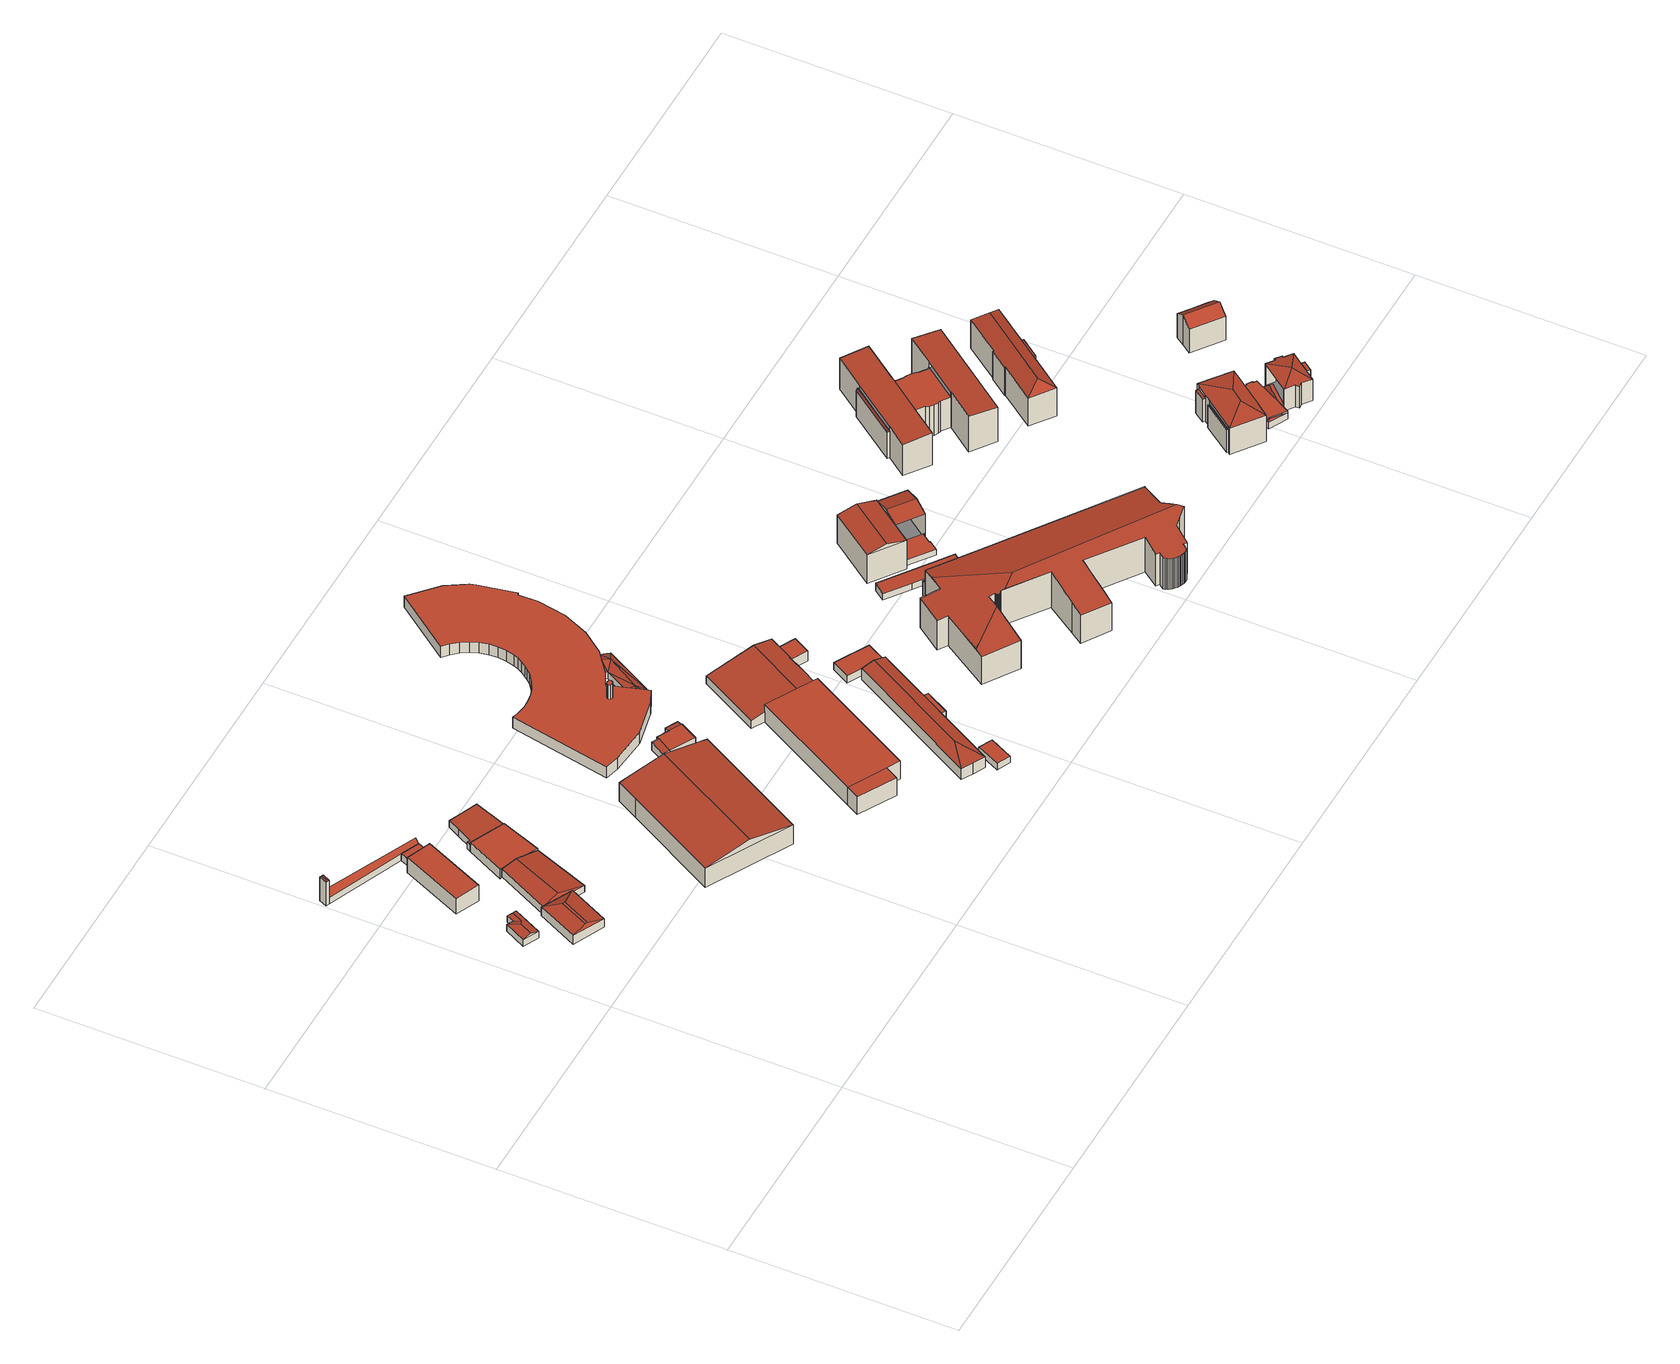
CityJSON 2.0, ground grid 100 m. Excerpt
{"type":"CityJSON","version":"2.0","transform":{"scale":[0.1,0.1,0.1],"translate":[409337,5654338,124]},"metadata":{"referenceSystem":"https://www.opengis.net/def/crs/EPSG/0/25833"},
"CityObjects":{
"building1":{"type":"Building","attributes":{"Dachtyp_tdc":"tdcFreeFormRoof","Gemeindeschluessel":14612000,"Dachneigung":16.46,"QualitaetDacherkennung":86,"Geometrietyp2DReferenz":"3000","measuredHeight":4.63,"function":"31001_2000","roofType":"5000"},"geometry":[{"type":"Solid","lod":"2","boundaries":[[[[0,1,2,3]],[[1,4,5,2]],[[4,6,7,5]],[[6,8,9,7]],[[8,10,11,9]],[[10,0,3,11]],[[12,10,8]],[[13,12,8,6]],[[14,13,6,4]],[[15,14,4,1]],[[15,1,0]],[[12,13,14,15,0,10]],[[3,2,5,7,9,11]]]],"semantics":{"surfaces":[{"type":"WallSurface"},{"type":"RoofSurface"},{"type":"GroundSurface"}],"values":[[0,0,0,0,0,0,1,1,1,1,0,1,2]]}}]},
"building2":{"type":"Building","attributes":{"Dachtyp_tdc":"tdcFreeFormRoof","Gemeindeschluessel":14612000,"Dachneigung":13.55,"QualitaetDacherkennung":72,"Geometrietyp2DReferenz":"3000","measuredHeight":6.31,"function":"31001_2000","roofType":"5000"},"geometry":[{"type":"Solid","lod":"2","boundaries":[[[[16,17,18,19]],[[17,20,21,18]],[[20,22,23,21]],[[22,24,25,23]],[[24,16,19,25]],[[26,27,16,24]],[[27,28,29,17,16]],[[20,29,28,30,31,22]],[[31,30,26,24]],[[30,28,27,26]],[[20,17,29]],[[24,22,31]],[[19,18,21,23,25]]]],"semantics":{"surfaces":[{"type":"WallSurface"},{"type":"RoofSurface"},{"type":"GroundSurface"}],"values":[[0,0,0,0,0,1,1,1,1,1,0,0,2]]}}]},
"building3":{"type":"Building","attributes":{"Dachtyp_tdc":"tdcPolyFlatRoof","Gemeindeschluessel":14612000,"Dachneigung":2.85,"QualitaetDacherkennung":88,"Geometrietyp2DReferenz":"3000","measuredHeight":8.61,"function":"31001_2000","roofType":"2100"},"geometry":[{"type":"Solid","lod":"2","boundaries":[[[[32,33,34,35]],[[33,36,37,34]],[[36,38,39,37]],[[38,40,41,39]],[[40,32,35,41]],[[40,38,36,33,32]],[[35,34,37,39,41]]]],"semantics":{"surfaces":[{"type":"WallSurface"},{"type":"RoofSurface"},{"type":"GroundSurface"}],"values":[[0,0,0,0,0,1,2]]}}]},
"building4":{"type":"Building","attributes":{"Gemeindeschluessel":14612000,"Geometrietyp2DReferenz":"3000","function":"31001_2000","roofType":"9999"},"children":["building4-1","building4-2"]},
"building4-1":{"type":"BuildingPart","attributes":{"Dachtyp_tdc":"tdcFreeFormRoof","Dachneigung":24.29,"QualitaetDacherkennung":2,"Geometrietyp2DReferenz":"3000","measuredHeight":13.32,"roofType":"5000"},"parents":["building4"],"geometry":[{"type":"MultiSurface","lod":"2","boundaries":[[[42,43,44,45,46]],[[43,47,48,44]],[[47,49,50,51,48]],[[43,42,52]],[[42,49,53,52]],[[53,49,47]],[[52,53,47,43]],[[51,45,44,48]]],"semantics":{"surfaces":[{"type":"WallSurface"},{"type":"RoofSurface"},{"type":"GroundSurface"}],"values":[0,0,0,1,1,1,1,2]}}]},
"building4-2":{"type":"BuildingPart","attributes":{"Dachtyp_tdc":"tdcFreeFormRoof","Dachneigung":50.85,"QualitaetDacherkennung":13,"Geometrietyp2DReferenz":"3000","measuredHeight":6.09,"roofType":"5000"},"parents":["building4"],"geometry":[{"type":"MultiSurface","lod":"2","boundaries":[[[54,55,56,57]],[[55,58,59,56]],[[58,46,45,59]],[[50,60,61,51]],[[60,54,57,61]],[[46,62,55,63,64]],[[64,63,54,60]],[[60,50,46,64]],[[58,62,46]],[[55,62,58]],[[54,63,55]],[[57,56,59,45,51,61]]],"semantics":{"surfaces":[{"type":"WallSurface"},{"type":"RoofSurface"},{"type":"GroundSurface"}],"values":[0,0,0,0,0,1,1,1,0,0,0,2]}}]},
"building5":{"type":"Building","attributes":{"Dachtyp_tdc":"tdcHipAndGableRoof","Gemeindeschluessel":14612000,"Dachneigung":10.14,"QualitaetDacherkennung":51,"Geometrietyp2DReferenz":"3000","measuredHeight":5.62,"function":"31001_2000","roofType":"5000"},"geometry":[{"type":"Solid","lod":"2","boundaries":[[[[65,66,67,68]],[[66,69,70,67]],[[69,71,72,70]],[[71,73,74,72]],[[73,75,76,74]],[[75,77,78,76]],[[77,65,68,78]],[[73,71,69,79]],[[69,66,65,77,79]],[[77,75,73,79]],[[68,67,70,72,74,76,78]]]],"semantics":{"surfaces":[{"type":"WallSurface"},{"type":"RoofSurface"},{"type":"GroundSurface"}],"values":[[0,0,0,0,0,0,0,1,1,1,2]]}}]},
"building6":{"type":"Building","attributes":{"Dachtyp_tdc":"tdcPolyFlatRoof","Gemeindeschluessel":14612000,"Dachneigung":0,"QualitaetDacherkennung":55,"Geometrietyp2DReferenz":"3000","measuredHeight":3.68,"function":"31001_2000","roofType":"1000"},"geometry":[{"type":"Solid","lod":"2","boundaries":[[[[80,81,56,59]],[[81,82,41,56]],[[82,83,39,41]],[[83,80,59,39]],[[83,82,81,80]],[[59,56,41,39]]]],"semantics":{"surfaces":[{"type":"WallSurface"},{"type":"RoofSurface"},{"type":"GroundSurface"}],"values":[[0,0,0,0,1,2]]}}]},
"building7":{"type":"Building","attributes":{"Dachtyp_tdc":"tdcPolyFlatRoof","Gemeindeschluessel":14612000,"Dachneigung":0,"QualitaetDacherkennung":19,"Geometrietyp2DReferenz":"3000","measuredHeight":4.94,"function":"31001_2000","roofType":"1000"},"geometry":[{"type":"Solid","lod":"2","boundaries":[[[[84,85,86,87]],[[85,88,89,86]],[[88,90,91,89]],[[90,92,93,91]],[[92,94,95,93]],[[94,96,97,95]],[[96,84,87,97]],[[96,94,92,90,88,85,84]],[[87,86,89,91,93,95,97]]]],"semantics":{"surfaces":[{"type":"WallSurface"},{"type":"RoofSurface"},{"type":"GroundSurface"}],"values":[[0,0,0,0,0,0,0,1,2]]}}]},
"building8":{"type":"Building","attributes":{"Dachtyp_tdc":"tdcPolyFlatRoof","Gemeindeschluessel":14612000,"Dachneigung":2.94,"QualitaetDacherkennung":62,"Geometrietyp2DReferenz":"3000","measuredHeight":4.39,"function":"31001_2000","roofType":"2100"},"geometry":[{"type":"Solid","lod":"2","boundaries":[[[[98,99,100,101]],[[99,102,103,100]],[[102,104,105,103]],[[104,106,107,105]],[[106,108,109,107]],[[108,110,111,109]],[[110,112,113,111]],[[112,114,115,113]],[[114,116,117,115]],[[116,98,101,117]],[[116,114,112,110,108,106,104,102,99,98]],[[101,100,103,105,107,109,111,113,115,117]]]],"semantics":{"surfaces":[{"type":"WallSurface"},{"type":"RoofSurface"},{"type":"GroundSurface"}],"values":[[0,0,0,0,0,0,0,0,0,0,1,2]]}}]},
"building9":{"type":"Building","attributes":{"Dachtyp_tdc":"tdcGableRoof","Gemeindeschluessel":14612000,"Dachneigung":10.04,"QualitaetDacherkennung":51,"Geometrietyp2DReferenz":"3000","measuredHeight":13.93,"function":"31001_9998","roofType":"3100"},"geometry":[{"type":"Solid","lod":"2","boundaries":[[[[118,119,120,121]],[[119,122,123,120]],[[122,124,125,123]],[[124,126,127,125]],[[126,128,129,127]],[[128,118,121,129]],[[119,118,128,130,131]],[[126,124,122,131,130]],[[130,128,126]],[[119,131,122]],[[121,120,123,125,127,129]]]],"semantics":{"surfaces":[{"type":"WallSurface"},{"type":"RoofSurface"},{"type":"GroundSurface"}],"values":[[0,0,0,0,0,0,1,1,0,0,2]]}}]},
"building10":{"type":"Building","attributes":{"Gemeindeschluessel":14612000,"Geometrietyp2DReferenz":"3000","function":"31001_9998","roofType":"9999"},"children":["building10-1","building10-2","building10-3"]},
"building10-1":{"type":"BuildingPart","attributes":{"Dachtyp_tdc":"tdcPolyFlatRoof","Dachneigung":2.89,"QualitaetDacherkennung":50,"Geometrietyp2DReferenz":"3000","measuredHeight":4.33,"roofType":"2100"},"parents":["building10"],"geometry":[{"type":"MultiSurface","lod":"2","boundaries":[[[132,133,134,135]],[[133,136,137,134]],[[136,138,139,140,137]],[[132,141,138,136,133]],[[134,137,140,135]]],"semantics":{"surfaces":[{"type":"WallSurface"},{"type":"RoofSurface"},{"type":"GroundSurface"}],"values":[0,0,0,1,2]}}]},
"building10-2":{"type":"BuildingPart","attributes":{"Dachtyp_tdc":"tdcPolyFlatRoof","Dachneigung":7.98,"QualitaetDacherkennung":78,"Geometrietyp2DReferenz":"3000","measuredHeight":3.67,"roofType":"2100"},"parents":["building10"],"geometry":[{"type":"MultiSurface","lod":"2","boundaries":[[[142,143,144,145]],[[146,147,148,149]],[[147,142,145,148]],[[147,146,143,142]],[[145,144,149,148]]],"semantics":{"surfaces":[{"type":"WallSurface"},{"type":"RoofSurface"},{"type":"GroundSurface"}],"values":[0,0,0,1,2]}}]},
"building10-3":{"type":"BuildingPart","attributes":{"Dachtyp_tdc":"tdcPolyFlatRoof","Dachneigung":0,"QualitaetDacherkennung":58,"Geometrietyp2DReferenz":"3000","measuredHeight":4.06,"roofType":"1000"},"parents":["building10"],"geometry":[{"type":"MultiSurface","lod":"2","boundaries":[[[150,151,146,149,152]],[[153,154,155,144,143]],[[154,156,132,135,155]],[[139,150,152,140]],[[139,141,156,154,153,151,150]],[[152,149,144,155,135,140]]],"semantics":{"surfaces":[{"type":"WallSurface"},{"type":"RoofSurface"},{"type":"GroundSurface"}],"values":[0,0,0,0,1,2]}}]},
"building11":{"type":"Building","attributes":{"Dachtyp_tdc":"tdcPolyFlatRoof","Gemeindeschluessel":14612000,"Dachneigung":0,"QualitaetDacherkennung":85,"Geometrietyp2DReferenz":"3000","measuredHeight":3.5,"function":"31001_2000","roofType":"1000"},"geometry":[{"type":"Solid","lod":"2","boundaries":[[[[157,158,159,160]],[[158,161,162,159]],[[161,163,164,162]],[[163,157,160,164]],[[163,161,158,157]],[[160,159,162,164]]]],"semantics":{"surfaces":[{"type":"WallSurface"},{"type":"RoofSurface"},{"type":"GroundSurface"}],"values":[[0,0,0,0,1,2]]}}]},
"building12":{"type":"Building","attributes":{"Gemeindeschluessel":14612000,"Geometrietyp2DReferenz":"3000","function":"31001_2000","roofType":"9999"},"children":["building12-1","building12-2","building12-3","building12-4","building12-5"]},
"building12-1":{"type":"BuildingPart","attributes":{"Dachtyp_tdc":"tdcPolyFlatRoof","Dachneigung":0,"QualitaetDacherkennung":59,"Geometrietyp2DReferenz":"3000","measuredHeight":5.54,"roofType":"1000"},"parents":["building12"],"geometry":[{"type":"MultiSurface","lod":"2","boundaries":[[[165,166,167,168]],[[166,169,170,167]],[[171,169,166,165]],[[168,167,170,172]]],"semantics":{"surfaces":[{"type":"WallSurface"},{"type":"RoofSurface"},{"type":"GroundSurface"}],"values":[0,0,1,2]}}]},
"building12-2":{"type":"BuildingPart","attributes":{"Dachtyp_tdc":"tdcPolyFlatRoof","Dachneigung":0,"QualitaetDacherkennung":85,"Geometrietyp2DReferenz":"3000","measuredHeight":9.63,"roofType":"1000"},"parents":["building12"],"geometry":[{"type":"MultiSurface","lod":"2","boundaries":[[[173,174,175,176]],[[173,177,178,174]],[[177,179,180,178]],[[179,177,173,176]],[[175,174,178,180]]],"semantics":{"surfaces":[{"type":"WallSurface"},{"type":"RoofSurface"},{"type":"GroundSurface"}],"values":[0,0,0,1,2]}}]},
"building12-3":{"type":"BuildingPart","attributes":{"Dachtyp_tdc":"tdcPolyFlatRoof","Dachneigung":0,"QualitaetDacherkennung":81,"Geometrietyp2DReferenz":"3000","measuredHeight":5.32,"roofType":"1000"},"parents":["building12"],"geometry":[{"type":"MultiSurface","lod":"2","boundaries":[[[181,182,183,184]],[[182,185,186,183]],[[185,187,188,186]],[[187,185,182,181]],[[184,183,186,188]]],"semantics":{"surfaces":[{"type":"WallSurface"},{"type":"RoofSurface"},{"type":"GroundSurface"}],"values":[0,0,0,1,2]}}]},
"building12-4":{"type":"BuildingPart","attributes":{"Dachtyp_tdc":"tdcGableRoof","Dachneigung":10.05,"QualitaetDacherkennung":7,"Geometrietyp2DReferenz":"3000","measuredHeight":8.13,"roofType":"3100"},"parents":["building12"],"geometry":[{"type":"MultiSurface","lod":"2","boundaries":[[[189,190,191,192]],[[190,193,194,191]],[[193,195,184,194]],[[195,181,184]],[[196,197,198,188,187]],[[197,199,165,168,198]],[[200,201,202,203]],[[201,189,192,202]],[[204,205,199,197,196,195,193,190]],[[190,189,201,200,204]],[[192,191,194,184,188,198,168,172,206,203,202]]],"semantics":{"surfaces":[{"type":"WallSurface"},{"type":"RoofSurface"},{"type":"GroundSurface"}],"values":[0,0,0,0,0,0,0,0,1,1,2]}}]},
"building12-5":{"type":"BuildingPart","attributes":{"Dachtyp_tdc":"tdcPolyFlatRoof","Dachneigung":0,"QualitaetDacherkennung":62,"Geometrietyp2DReferenz":"3000","measuredHeight":9.59,"roofType":"1000"},"parents":["building12"],"geometry":[{"type":"MultiSurface","lod":"2","boundaries":[[[207,208,209,170,169]],[[208,176,175,209]],[[179,210,200,203,180]],[[210,179,176,208,207]],[[170,209,175,180,203,206,172]]],"semantics":{"surfaces":[{"type":"WallSurface"},{"type":"RoofSurface"},{"type":"GroundSurface"}],"values":[0,0,0,1,2]}}]},
"building13":{"type":"Building","attributes":{"Gemeindeschluessel":14612000,"Geometrietyp2DReferenz":"3000","function":"31001_2000","roofType":"9999"},"children":["building13-1","building13-2"]},
"building13-1":{"type":"BuildingPart","attributes":{"Dachtyp_tdc":"tdcHipAndGableRoof","Dachneigung":13.92,"QualitaetDacherkennung":71,"Geometrietyp2DReferenz":"3000","measuredHeight":7.17,"roofType":"5000"},"parents":["building13"],"geometry":[{"type":"MultiSurface","lod":"2","boundaries":[[[211,212,213,214]],[[212,215,213]],[[216,217,218,219,220]],[[217,221,222,218]],[[221,223,224,222]],[[223,225,226,224]],[[225,227,228,226]],[[227,229,230,228]],[[229,227,225,231]],[[229,211,214,230]],[[225,223,221,231]],[[221,217,216,212,211,229,231]],[[214,213,219,218,222,224,226,228,230]]],"semantics":{"surfaces":[{"type":"WallSurface"},{"type":"RoofSurface"},{"type":"GroundSurface"}],"values":[0,0,0,0,0,0,0,0,1,0,1,1,2]}}]},
"building13-2":{"type":"BuildingPart","attributes":{"Dachtyp_tdc":"tdcPolyFlatRoof","Dachneigung":0,"QualitaetDacherkennung":64,"Geometrietyp2DReferenz":"3000","measuredHeight":3.69,"roofType":"1000"},"parents":["building13"],"geometry":[{"type":"MultiSurface","lod":"2","boundaries":[[[215,232,233,213]],[[232,234,235,233]],[[234,220,219,235]],[[220,234,232,215]],[[213,233,235,219]]],"semantics":{"surfaces":[{"type":"WallSurface"},{"type":"RoofSurface"},{"type":"GroundSurface"}],"values":[0,0,0,1,2]}}]},
"building14":{"type":"Building","attributes":{"Gemeindeschluessel":14612000,"Geometrietyp2DReferenz":"3000","BezugspunktDach":"2000","function":"31001_9998"},"children":["building14-1","building14-2"]},
"building14-1":{"type":"BuildingPart","attributes":{"Dachtyp_tdc":"tdcPolyFlatRoof","Dachneigung":0,"QualitaetDacherkennung":0,"Geometrietyp2DReferenz":"3000","measuredHeight":7.7},"parents":["building14"],"geometry":[{"type":"MultiSurface","lod":"2","boundaries":[[[236,237,238,239,240,241,242,243]],[[243,242,244,245]],[[242,241,246,244]],[[241,240,247,246]],[[240,239,248,247]],[[239,238,249,248]],[[238,237,250,249]],[[237,236,251,250]],[[236,243,245,251]],[[245,244,246,247,248,249,250,251]]],"semantics":{"surfaces":[{"type":"RoofSurface"},{"type":"WallSurface"},{"type":"GroundSurface"}],"values":[0,1,1,1,1,1,1,1,1,2]}}]},
"building14-2":{"type":"BuildingPart","attributes":{"Dachtyp_tdc":"tdcPolyFlatRoof","Dachneigung":0,"QualitaetDacherkennung":0,"Geometrietyp2DReferenz":"3000","measuredHeight":5.94},"parents":["building14"],"geometry":[{"type":"MultiSurface","lod":"2","boundaries":[[[252,253,254,255,256,257,258,259,260,261,262,263,264,265,266,267,268,269,270,271,272,273,274,275,276,277,278,279,280,281,282,283,284,285,286,287,288,289,290,291,292,293,294,295,296]],[[290,289,297,298]],[[289,288,299,297]],[[288,287,300,299]],[[287,286,301,300]],[[286,285,302,301]],[[285,284,303,302]],[[284,283,304,303]],[[283,282,305,304]],[[282,281,306,305]],[[281,280,307,306]],[[280,279,308,307]],[[279,278,309,308]],[[278,277,310,309]],[[277,276,311,310]],[[276,275,312,311]],[[275,274,313,312]],[[274,273,314,313]],[[273,272,315,314]],[[272,271,316,315]],[[271,270,317,316]],[[270,269,318,317]],[[269,268,319,318]],[[268,267,320,319]],[[267,266,321,320]],[[266,265,322,321]],[[265,264,323,322]],[[264,263,324,323]],[[263,262,325,324]],[[262,261,326,325]],[[261,260,327,326]],[[260,259,328,327]],[[259,258,329,328]],[[258,257,330,329]],[[257,256,331,330]],[[256,255,332,331]],[[255,254,333,332]],[[254,253,334,333]],[[253,252,335,334]],[[252,296,336,335]],[[291,290,298,337]],[[296,295,338,336]],[[295,294,339,338]],[[294,293,340,339]],[[293,292,341,340]],[[292,291,337,341]],[[336,338,339,340,341,337,298,297,299,300,301,302,303,304,305,306,307,308,309,310,311,312,313,314,315,316,317,318,319,320,321,322,323,324,325,326,327,328,329,330,331,332,333,334,335]]],"semantics":{"surfaces":[{"type":"RoofSurface"},{"type":"WallSurface"},{"type":"GroundSurface"}],"values":[0,1,1,1,1,1,1,1,1,1,1,1,1,1,1,1,1,1,1,1,1,1,1,1,1,1,1,1,1,1,1,1,1,1,1,1,1,1,1,1,1,1,1,1,1,1,2]}}]},
"building15":{"type":"Building","attributes":{"Dachtyp_tdc":"tdcFreeFormRoof","Gemeindeschluessel":14612000,"Dachneigung":30.91,"QualitaetDacherkennung":100,"Geometrietyp2DReferenz":"3000","measuredHeight":5.47,"function":"31001_9998","roofType":"5000"},"geometry":[{"type":"Solid","lod":"2","boundaries":[[[[342,343,344]],[[345,346,347]],[[348,344,343]],[[345,349,346]],[[350,351,352,353,354,355,356]],[[345,357,351,350]],[[357,348,352,351]],[[348,343,353,352]],[[343,358,354,353]],[[358,359,355,354]],[[359,349,356,355]],[[349,345,350,356]],[[342,359,358]],[[359,342,347]],[[344,357,342]],[[357,344,348]],[[357,347,342]],[[347,357,345]],[[347,349,359]],[[349,347,346]],[[343,342,358]]]],"semantics":{"surfaces":[{"type":"RoofSurface"},{"type":"WallSurface"},{"type":"GroundSurface"}],"values":[[0,0,1,1,2,1,1,1,1,1,1,1,0,0,0,0,0,0,0,0,0]]}}]},
"building16":{"type":"Building","attributes":{"Dachtyp_tdc":"tdcPolyFlatRoof","Gemeindeschluessel":14612000,"Dachneigung":0,"QualitaetDacherkennung":88,"Geometrietyp2DReferenz":"3000","measuredHeight":3.65,"function":"31001_2000","roofType":"1000"},"geometry":[{"type":"Solid","lod":"2","boundaries":[[[[360,361,362,363]],[[361,364,365,362]],[[364,366,367,365]],[[366,360,363,367]],[[366,364,361,360]],[[363,362,365,367]]]],"semantics":{"surfaces":[{"type":"WallSurface"},{"type":"RoofSurface"},{"type":"GroundSurface"}],"values":[[0,0,0,0,1,2]]}}]},
"building17":{"type":"Building","attributes":{"Dachtyp_tdc":"tdcPolyFlatRoof","Gemeindeschluessel":14612000,"Dachneigung":6.1,"QualitaetDacherkennung":64,"Geometrietyp2DReferenz":"3000","measuredHeight":8.36,"function":"31001_2000","roofType":"2100"},"geometry":[{"type":"Solid","lod":"2","boundaries":[[[[368,369,370,371]],[[369,372,373,370]],[[372,374,375,373]],[[374,368,371,375]],[[374,372,369,368]],[[371,370,373,375]]]],"semantics":{"surfaces":[{"type":"WallSurface"},{"type":"RoofSurface"},{"type":"GroundSurface"}],"values":[[0,0,0,0,1,2]]}}]},
"building18":{"type":"Building","attributes":{"Dachtyp_tdc":"tdcPolyFlatRoof","Gemeindeschluessel":14612000,"Dachneigung":6.37,"QualitaetDacherkennung":87,"Geometrietyp2DReferenz":"3000","measuredHeight":3.86,"function":"31001_2000","roofType":"2100"},"geometry":[{"type":"Solid","lod":"2","boundaries":[[[[376,377,378,379]],[[377,380,381,378]],[[380,382,383,381]],[[382,384,385,383]],[[384,386,387,385]],[[386,388,389,387]],[[388,376,379,389]],[[388,386,384,382,380,377,376]],[[379,378,381,383,385,387,389]]]],"semantics":{"surfaces":[{"type":"WallSurface"},{"type":"RoofSurface"},{"type":"GroundSurface"}],"values":[[0,0,0,0,0,0,0,1,2]]}}]},
"building19":{"type":"Building","attributes":{"Dachtyp_tdc":"tdcFreeFormRoof","Gemeindeschluessel":14612000,"Dachneigung":10.57,"QualitaetDacherkennung":17,"Geometrietyp2DReferenz":"3000","measuredHeight":20.3,"function":"31001_2000","roofType":"5000"},"geometry":[{"type":"Solid","lod":"2","boundaries":[[[[390,391,392,393]],[[391,394,395,392]],[[394,396,397,395]],[[396,398,399,397]],[[398,400,401,399]],[[400,402,403,401]],[[402,404,405,403]],[[404,406,407,405]],[[406,408,409,407]],[[408,410,411,409]],[[410,412,413,411]],[[412,414,415,413]],[[414,416,417,415]],[[416,418,419,417]],[[418,420,421,419]],[[420,422,423,421]],[[422,424,425,423]],[[424,426,427,425]],[[426,428,429,427]],[[428,430,431,429]],[[430,432,433,431]],[[432,434,435,433]],[[434,436,437,435]],[[436,438,439,437]],[[438,440,441,439]],[[440,442,443,441]],[[442,444,445,443]],[[444,446,447,445]],[[446,448,449,447]],[[448,450,451,449]],[[450,452,453,451]],[[452,454,455,453]],[[454,456,457,455]],[[456,458,459,457]],[[458,460,461,459]],[[460,462,463,461]],[[462,464,465,463]],[[464,466,467,465]],[[466,468,469,467]],[[468,470,471,469]],[[470,472,473,471]],[[472,474,475,473]],[[474,476,477,475]],[[476,478,479,477]],[[478,480,481,479]],[[480,482,483,481]],[[482,484,485,483]],[[484,486,487,485]],[[486,488,489,487]],[[488,490,491,489]],[[490,492,493,491]],[[492,494,495,493]],[[494,496,497,495]],[[496,498,499,497]],[[500,501,502,503]],[[498,500,503,499]],[[501,504,505,502]],[[504,506,507,505]],[[506,508,509,507]],[[508,510,511,509]],[[510,512,513,511]],[[512,514,515,513]],[[514,516,517,515]],[[516,518,519,517]],[[518,520,521,519]],[[520,522,523,521]],[[522,524,525,523]],[[524,526,527,525]],[[526,528,529,527]],[[528,530,531,529]],[[530,532,533,531]],[[532,534,535,533]],[[534,536,537,535]],[[536,538,539,537]],[[538,540,541,539]],[[540,542,543,541]],[[542,544,545,543]],[[544,546,547,545]],[[546,548,549,547]],[[548,550,551,549]],[[550,552,553,551]],[[552,554,555,553]],[[554,556,557,555]],[[556,390,393,557]],[[558,542,540,538,536,534,532,530,528,526,524,522,520,518,516,514,512,510,508,506,504,501,500,498,496,494,492,490,488,486,484,482,480,478,476,474,472,470,468,559,560,561,554,552,550,548,562]],[[544,558,562,546]],[[458,456,454,452,450,448,446,444,442,440,438,436,434,432,430,428,426,424,422,420,418,416,414,412,410,408,406,404,402,563,560,559,466,464,462,460]],[[391,390,556,561,560,563,400,398,396,394]],[[556,554,561]],[[402,400,563]],[[544,542,558]],[[548,546,562]],[[468,466,559]],[[393,392,395,397,399,401,403,405,407,409,411,413,415,417,419,421,423,425,427,429,431,433,435,437,439,441,443,445,447,449,451,453,455,457,459,461,463,465,467,469,471,473,475,477,479,481,483,485,487,489,491,493,495,497,499,503,502,505,507,509,511,513,515,517,519,521,523,525,527,529,531,533,535,537,539,541,543,545,547,549,551,553,555,557]]]],"semantics":{"surfaces":[{"type":"WallSurface"},{"type":"RoofSurface"},{"type":"GroundSurface"}],"values":[[0,0,0,0,0,0,0,0,0,0,0,0,0,0,0,0,0,0,0,0,0,0,0,0,0,0,0,0,0,0,0,0,0,0,0,0,0,0,0,0,0,0,0,0,0,0,0,0,0,0,0,0,0,0,0,0,0,0,0,0,0,0,0,0,0,0,0,0,0,0,0,0,0,0,0,0,0,0,0,0,0,0,0,0,1,1,1,1,0,0,0,0,0,2]]}}]},
"building20":{"type":"Building","attributes":{"Dachtyp_tdc":"tdcFreeFormRoof","Gemeindeschluessel":14612000,"Dachneigung":12.87,"QualitaetDacherkennung":83,"Geometrietyp2DReferenz":"3000","measuredHeight":17.48,"function":"31001_2000","roofType":"5000"},"geometry":[{"type":"Solid","lod":"2","boundaries":[[[[564,565,566,567]],[[565,568,569,566]],[[568,570,571,569]],[[570,572,573,571]],[[572,574,575,573]],[[574,564,567,575]],[[576,577,565,564]],[[570,568,577,576,574,572]],[[567,566,569,571,573,575]],[[568,565,577]],[[564,574,576]]]],"semantics":{"surfaces":[{"type":"WallSurface"},{"type":"RoofSurface"},{"type":"GroundSurface"}],"values":[[0,0,0,0,0,0,1,1,2,0,0]]}}]},
"building21":{"type":"Building","attributes":{"Gemeindeschluessel":14612000,"Geometrietyp2DReferenz":"3000","function":"31001_2000","roofType":"9999"},"children":["building21-1","building21-2"]},
"building21-1":{"type":"BuildingPart","attributes":{"Dachtyp_tdc":"tdcPolyFlatRoof","Dachneigung":0,"QualitaetDacherkennung":74,"Geometrietyp2DReferenz":"3000","measuredHeight":2.93,"roofType":"1000"},"parents":["building21"],"geometry":[{"type":"MultiSurface","lod":"2","boundaries":[[[578,579,580,581]],[[579,582,583,580]],[[582,584,585,583]],[[584,586,587,585]],[[586,588,589,587]],[[588,590,591,589]],[[590,588,586,584,582,579,578,579]],[[581,580,583,585,587,589,591,580]]],"semantics":{"surfaces":[{"type":"WallSurface"},{"type":"RoofSurface"},{"type":"GroundSurface"}],"values":[0,0,0,0,0,0,1,2]}}]},
"building21-2":{"type":"BuildingPart","attributes":{"Dachtyp_tdc":"tdcGableRoof","Dachneigung":14.89,"QualitaetDacherkennung":91,"Geometrietyp2DReferenz":"3000","measuredHeight":15.45,"roofType":"3100"},"parents":["building21"],"geometry":[{"type":"MultiSurface","lod":"2","boundaries":[[[592,593,594,595]],[[593,596,597,594]],[[598,592,595,591,590]],[[596,593,599]],[[592,598,600]],[[593,592,600,599]],[[598,596,599,600]],[[595,594,597,581,580,591]]],"semantics":{"surfaces":[{"type":"WallSurface"},{"type":"RoofSurface"},{"type":"GroundSurface"}],"values":[0,0,0,0,0,1,1,2]}}]},
"building22":{"type":"Building","attributes":{"Gemeindeschluessel":14612000,"Geometrietyp2DReferenz":"3000","function":"31001_2000","roofType":"9999"},"children":["building22-1","building22-2","building22-3","building22-4"]},
"building22-1":{"type":"BuildingPart","attributes":{"Dachtyp_tdc":"tdcFreeFormRoof","Dachneigung":63.67,"QualitaetDacherkennung":15,"Geometrietyp2DReferenz":"3000","measuredHeight":15.42,"roofType":"5000"},"parents":["building22"],"geometry":[{"type":"MultiSurface","lod":"2","boundaries":[[[601,602,603,604]],[[601,604,605]],[[602,601,605,606]],[[603,602,606]],[[607,608,609,610]],[[605,604,607,610]],[[604,603,608,607]],[[603,606,609,608]]],"semantics":{"surfaces":[{"type":"RoofSurface"},{"type":"WallSurface"},{"type":"GroundSurface"}],"values":[0,0,0,1,2,1,1,1]}}]},
"building22-2":{"type":"BuildingPart","attributes":{"Dachtyp_tdc":"tdcPolyFlatRoof","Dachneigung":3.49,"QualitaetDacherkennung":82,"Geometrietyp2DReferenz":"3000","measuredHeight":17.59,"roofType":"2100"},"parents":["building22"],"geometry":[{"type":"MultiSurface","lod":"2","boundaries":[[[611,609,606]],[[611,612,613,609]],[[612,614,615,613]],[[614,616,617,615]],[[616,618,617]],[[619,620,621]],[[619,622,623,620]],[[622,624,625,623]],[[624,626,610,625]],[[626,605,610]],[[624,622,619,616,614,612,611,626]],[[609,613,615,617,620,623,625,610]]],"semantics":{"surfaces":[{"type":"WallSurface"},{"type":"RoofSurface"},{"type":"GroundSurface"}],"values":[0,0,0,0,0,0,0,0,0,0,1,2]}}]},
"building22-3":{"type":"BuildingPart","attributes":{"Dachtyp_tdc":"tdcPolyFlatRoof","Dachneigung":0,"QualitaetDacherkennung":55,"Geometrietyp2DReferenz":"3000","measuredHeight":16.37,"roofType":"1000"},"parents":["building22"],"geometry":[{"type":"MultiSurface","lod":"2","boundaries":[[[618,627,628,617]],[[627,629,630,628]],[[629,631,632,630]],[[631,633,634,632]],[[633,635,636,634]],[[635,637,638,636]],[[637,639,640,638]],[[639,641,642,640]],[[641,643,644,642]],[[643,645,646,644]],[[647,648,649,650]],[[648,651,652,649]],[[651,653,654,652]],[[653,655,656,654]],[[655,657,658,656]],[[657,659,660,658]],[[659,661,662,660]],[[661,621,620,662]],[[621,661,659,657,655,653,651,648,647,645,643,641,639,637,635,633,631,629,627,618]],[[617,628,630,632,634,636,638,640,642,644,646,650,649,652,654,656,658,660,662,620]]],"semantics":{"surfaces":[{"type":"WallSurface"},{"type":"RoofSurface"},{"type":"GroundSurface"}],"values":[0,0,0,0,0,0,0,0,0,0,0,0,0,0,0,0,0,0,1,2]}}]},
"building22-4":{"type":"BuildingPart","attributes":{"Dachtyp_tdc":"tdcPolyFlatRoof","Dachneigung":3.51,"QualitaetDacherkennung":79,"Geometrietyp2DReferenz":"3000","measuredHeight":19.3,"roofType":"2100"},"parents":["building22"],"geometry":[{"type":"MultiSurface","lod":"2","boundaries":[[[663,664,665,666]],[[664,667,668,665]],[[667,669,647,650,668]],[[670,646,645]],[[670,671,672,646]],[[671,673,674,672]],[[673,663,666,674]],[[673,671,670,669,667,664,663]],[[666,665,668,650,646,672,674]]],"semantics":{"surfaces":[{"type":"WallSurface"},{"type":"RoofSurface"},{"type":"GroundSurface"}],"values":[0,0,0,0,0,0,0,1,2]}}]},
"building23":{"type":"Building","attributes":{"Gemeindeschluessel":14612000,"Geometrietyp2DReferenz":"3000","function":"31001_9998","roofType":"9999"},"children":["building23-1","building23-2","building23-3","building23-4","building23-5","building23-6","building23-7","building23-8"]},
"building23-1":{"type":"BuildingPart","attributes":{"Dachtyp_tdc":"tdcPolyFlatRoof","Dachneigung":6.56,"QualitaetDacherkennung":48,"Geometrietyp2DReferenz":"3000","measuredHeight":12.26,"roofType":"2100"},"parents":["building23"],"geometry":[{"type":"MultiSurface","lod":"2","boundaries":[[[675,676,677,678]],[[679,680,681,682]],[[680,675,678,681]],[[680,679,676,675]],[[678,677,682,681]]],"semantics":{"surfaces":[{"type":"WallSurface"},{"type":"RoofSurface"},{"type":"GroundSurface"}],"values":[0,0,0,1,2]}}]},
"building23-2":{"type":"BuildingPart","attributes":{"Dachtyp_tdc":"tdcPolyFlatRoof","Dachneigung":0,"QualitaetDacherkennung":45,"Geometrietyp2DReferenz":"3000","measuredHeight":4.48,"roofType":"1000"},"parents":["building23"],"geometry":[{"type":"MultiSurface","lod":"2","boundaries":[[[683,684,685]],[[683,686,687,684]],[[688,689,690,691]],[[689,692,693,690]],[[692,694,695,693]],[[694,696,697,695]],[[696,698,699,700,697]],[[701,702,703,704,705,706,707]],[[702,701,698,696,694,692,689,688,686,683]],[[684,687,691,690,693,695,697,700,705,704]]],"semantics":{"surfaces":[{"type":"WallSurface"},{"type":"RoofSurface"},{"type":"GroundSurface"}],"values":[0,0,0,0,0,0,0,0,1,2]}}]},
"building23-3":{"type":"BuildingPart","attributes":{"Dachtyp_tdc":"tdcFreeFormRoof","Dachneigung":61.45,"QualitaetDacherkennung":33,"Geometrietyp2DReferenz":"3000","measuredHeight":4.74,"roofType":"5000"},"parents":["building23"],"geometry":[{"type":"MultiSurface","lod":"2","boundaries":[[[703,708,709,704]],[[708,685,684,709]],[[710,685,708]],[[710,708,703]],[[710,703,685]],[[704,709,684]]],"semantics":{"surfaces":[{"type":"WallSurface"},{"type":"RoofSurface"},{"type":"GroundSurface"}],"values":[0,0,1,1,1,2]}}]},
"building23-4":{"type":"BuildingPart","attributes":{"Dachtyp_tdc":"tdcFreeFormRoof","Dachneigung":27.94,"QualitaetDacherkennung":26,"Geometrietyp2DReferenz":"3000","measuredHeight":12.39,"roofType":"5000"},"parents":["building23"],"geometry":[{"type":"MultiSurface","lod":"2","boundaries":[[[711,712,713,714]],[[712,715,716,713]],[[715,717,718,716]],[[719,717,715]],[[720,719,715,712]],[[720,712,711]],[[719,720,711,717]],[[713,716,718,714]]],"semantics":{"surfaces":[{"type":"WallSurface"},{"type":"RoofSurface"},{"type":"GroundSurface"}],"values":[0,0,0,1,1,1,1,2]}}]},
"building23-5":{"type":"BuildingPart","attributes":{"Dachtyp_tdc":"tdcPolyFlatRoof","Dachneigung":0,"QualitaetDacherkennung":62,"Geometrietyp2DReferenz":"3000","measuredHeight":11.99,"roofType":"1000"},"parents":["building23"],"geometry":[{"type":"MultiSurface","lod":"2","boundaries":[[[721,722,723,724,725]],[[722,726,727,723]],[[726,728,729,730,727]],[[728,726,722,721]],[[724,723,727,730]]],"semantics":{"surfaces":[{"type":"WallSurface"},{"type":"RoofSurface"},{"type":"GroundSurface"}],"values":[0,0,0,1,2]}}]},
"building23-6":{"type":"BuildingPart","attributes":{"Dachtyp_tdc":"tdcTentRoof","Dachneigung":11.05,"QualitaetDacherkennung":51,"Geometrietyp2DReferenz":"3000","measuredHeight":13.28,"roofType":"3500"},"parents":["building23"],"geometry":[{"type":"MultiSurface","lod":"2","boundaries":[[[731,732,733,734]],[[732,735,736,733]],[[735,737,738,736]],[[739,740,741,742,743]],[[740,744,745,741]],[[744,746,747,745]],[[746,748,749,747]],[[748,750,751,749]],[[750,752,753,751]],[[752,725,724,753]],[[729,754,755,730]],[[754,756,757,755]],[[756,758,759,757]],[[758,731,734,759]],[[740,739,735,732,760]],[[752,750,748,746,744,740,760]],[[754,729,725,752,760]],[[732,731,758,756,754,760]],[[734,733,736,742,741,745,747,749,751,753,724,730,755,757,759]]],"semantics":{"surfaces":[{"type":"WallSurface"},{"type":"RoofSurface"},{"type":"GroundSurface"}],"values":[0,0,0,0,0,0,0,0,0,0,0,0,0,0,1,1,1,1,2]}}]},
"building23-7":{"type":"BuildingPart","attributes":{"Dachtyp_tdc":"tdcHipAndGableRoof","Dachneigung":74.32,"QualitaetDacherkennung":10,"Geometrietyp2DReferenz":"3000","measuredHeight":6.33,"roofType":"5000"},"parents":["building23"],"geometry":[{"type":"MultiSurface","lod":"2","boundaries":[[[738,706,705,736]],[[706,699,700,705]],[[699,743,742,700]],[[743,738,736,742]],[[707,761,699]],[[707,737,762,761]],[[743,699,761,762]],[[738,737,707,706]],[[705,700,742,736]]],"semantics":{"surfaces":[{"type":"WallSurface"},{"type":"RoofSurface"},{"type":"GroundSurface"}],"values":[0,0,0,0,1,1,1,0,2]}}]},
"building23-8":{"type":"BuildingPart","attributes":{"Dachtyp_tdc":"tdcHipRoof","Dachneigung":10,"QualitaetDacherkennung":40,"Geometrietyp2DReferenz":"3000","measuredHeight":16.02,"roofType":"3200"},"parents":["building23"],"geometry":[{"type":"MultiSurface","lod":"2","boundaries":[[[763,687,686]],[[763,764,765,687]],[[764,766,767,765]],[[766,768,714,767]],[[768,711,714]],[[769,770,771,718,717]],[[770,772,682,771]],[[772,679,682]],[[773,677,676]],[[773,774,775,677]],[[774,776,777,775]],[[776,778,688,691,777]],[[776,774,779]],[[766,764,780]],[[774,773,772,770,769,768,766,780,779]],[[764,763,778,776,779,780]],[[687,765,767,714,718,771,682,677,775,777,691]]],"semantics":{"surfaces":[{"type":"WallSurface"},{"type":"RoofSurface"},{"type":"GroundSurface"}],"values":[0,0,0,0,0,0,0,0,0,0,0,0,1,1,1,1,2]}}]},
"building24":{"type":"Building","attributes":{"Gemeindeschluessel":14612000,"Geometrietyp2DReferenz":"3000","function":"31001_2000","roofType":"9999"},"children":["building24-1","building24-2"]},
"building24-1":{"type":"BuildingPart","attributes":{"Dachtyp_tdc":"tdcHipRoof","Dachneigung":34.94,"QualitaetDacherkennung":71,"Geometrietyp2DReferenz":"3000","measuredHeight":19.57,"roofType":"3200"},"parents":["building24"],"geometry":[{"type":"MultiSurface","lod":"2","boundaries":[[[781,782,783,784]],[[782,785,786,783]],[[785,787,788,786]],[[787,789,790,788]],[[789,791,792,790]],[[791,793,794,792]],[[793,795,796,794]],[[795,797,798,796]],[[799,781,784,800]],[[795,793,801]],[[782,781,802]],[[793,791,789,787,785,782,802,801]],[[781,799,797,795,801,802]],[[784,783,786,788,790,792,794,796,798,800]]],"semantics":{"surfaces":[{"type":"WallSurface"},{"type":"RoofSurface"},{"type":"GroundSurface"}],"values":[0,0,0,0,0,0,0,0,0,1,1,1,1,2]}}]},
"building24-2":{"type":"BuildingPart","attributes":{"Dachtyp_tdc":"tdcPolyFlatRoof","Dachneigung":0,"QualitaetDacherkennung":33,"Geometrietyp2DReferenz":"3000","measuredHeight":15.41,"roofType":"1000"},"parents":["building24"],"geometry":[{"type":"MultiSurface","lod":"2","boundaries":[[[803,804,805,806]],[[804,807,799,800,805]],[[808,803,806,798,797]],[[808,807,804,803]],[[806,805,800,798]]],"semantics":{"surfaces":[{"type":"WallSurface"},{"type":"RoofSurface"},{"type":"GroundSurface"}],"values":[0,0,0,1,2]}}]},
"building25":{"type":"Building","attributes":{"Dachtyp_tdc":"tdcFreeFormRoof","Gemeindeschluessel":14612000,"Dachneigung":35.48,"QualitaetDacherkennung":85,"Geometrietyp2DReferenz":"3000","measuredHeight":16.44,"function":"31001_9998","roofType":"5000"},"geometry":[{"type":"Solid","lod":"2","boundaries":[[[[809,810,811,812]],[[810,813,814,811]],[[813,815,816,814]],[[815,817,818,816]],[[817,819,820,818]],[[819,821,822,820]],[[821,823,824,822]],[[823,825,826,824]],[[825,809,812,826]],[[823,821,819,817,815,813,810,827,828]],[[825,828,827,809]],[[825,823,828]],[[810,809,827]],[[812,811,814,816,818,820,822,824,826]]]],"semantics":{"surfaces":[{"type":"WallSurface"},{"type":"RoofSurface"},{"type":"GroundSurface"}],"values":[[0,0,0,0,0,0,0,0,0,1,1,0,0,2]]}}]}
},
"vertices":[
[203,1412,55],[134,1445,55],[134,1445,20],[203,1412,20],[181,1539,55],[181,1539,20],[210,1525,55],[210,1525,20],[226,1559,55],[226,1559,20],[266,1540,55],[266,1540,20],[242,1542,61],[220,1496,61],[198,1488,66],[169,1429,66],
[318,1458,66],[326,1454,65],[326,1454,19],[318,1458,19],[456,1391,64],[456,1391,19],[369,1211,64],[369,1211,19],[231,1277,66],[231,1277,19],[294,1257,82],[357,1386,82],[369,1380,82],[454,1391,65],[307,1251,82],[368,1211,64],
[287,1713,100],[185,1760,95],[185,1760,14],[287,1713,14],[305,2031,95],[305,2031,14],[328,2021,96],[328,2021,14],[409,1986,100],[409,1986,14],
[14,2225,143],[0,2231,143],[0,2231,14],[14,2225,14],[14,2225,48],[15,2266,143],[15,2266,14],[32,2259,143],[32,2259,48],[32,2259,14],[10,2235,147],[20,2255,147],
[448,2077,48],[435,2045,48],[435,2045,14],[448,2077,14],[354,2081,48],[354,2081,14],[35,2264,48],[35,2264,14],[354,2081,49],[441,2061,69],[44,2236,75],
[533,1645,71],[600,1613,58],[600,1613,20],[533,1645,20],[508,1365,55],[508,1365,20],[456,1391,56],[456,1391,20],[326,1454,60],[326,1454,20],[441,1690,62],[441,1690,20],[506,1659,76],[506,1659,20],[407,1428,76],
[354,2081,51],[435,2045,51],[409,1986,51],[328,2021,51],
[533,1645,66],[441,1690,66],[441,1690,16],[533,1645,16],[432,1692,66],[432,1692,16],[515,1862,66],[515,1862,16],[613,1817,66],[613,1817,16],[667,1792,66],[667,1792,16],[600,1613,66],[600,1613,16],
[515,1862,53],[524,1881,53],[524,1881,17],[515,1862,17],[536,1876,53],[536,1876,17],[569,1940,53],[569,1940,17],[598,1995,53],[598,1995,17],[610,1989,54],[610,1989,17],[640,1975,56],[640,1975,17],[721,1937,60],[721,1937,17],[667,1792,61],[667,1792,17],[613,1817,58],[613,1817,17],
[968,1374,119],[1019,1468,119],[1019,1468,17],[968,1374,17],[1384,1269,120],[1384,1269,17],[1333,1174,120],[1333,1174,17],[1108,760,120],[1108,760,17],[742,959,119],[742,959,17],[928,858,156],[1204,1367,156],
[1321,1399,56],[1293,1415,56],[1293,1415,17],[1321,1399,17],[1328,1480,60],[1328,1480,17],[1357,1464,60],[1357,1464,57],[1357,1464,17],[1331,1417,57],
[1484,1445,49],[1471,1421,53],[1471,1421,17],[1484,1445,17],[1418,1449,53],[1431,1474,49],[1431,1474,17],[1418,1449,17],
[1364,1478,57],[1418,1449,57],[1364,1478,17],[1471,1421,57],[1428,1341,57],[1428,1341,17],[1321,1399,57],
[1815,229,61],[1865,334,61],[1865,334,26],[1815,229,26],[1924,305,61],[1924,305,26],[1874,201,61],[1874,201,26],
[1929,1135,71],[1933,1132,71],[1933,1132,16],[1929,1135,16],[1881,1037,71],[1881,1037,16],[1876,1040,71],[1876,1040,16],
[1526,520,112],[1526,520,16],[1558,578,16],[1558,578,112],[1363,609,112],[1363,609,16],[1394,667,112],[1394,667,16],
[2004,1271,69],[2077,1232,69],[2077,1232,16],[2004,1271,16],[2037,1158,69],[2037,1158,16],[1964,1198,69],[1964,1198,16],
[1751,1456,57],[1949,1348,97],[1949,1348,16],[1751,1456,16],[2024,1308,82],[2024,1308,16],[2004,1271,82],[1964,1198,82],[1963,1198,82],[1963,1198,16],[1929,1135,82],[1662,1157,69],[1605,1188,58],[1605,1188,16],[1662,1157,16],[1802,1080,97],[1876,1040,82],[1802,1080,16],
[1881,1037,112],[1614,548,112],[1614,548,16],[1662,1157,112],
[2130,869,83],[2014,656,83],[2014,656,25],[2130,869,25],[2014,656,62],[1956,549,83],[1956,550,83],[1956,550,25],[1956,549,25],[1956,549,62],[1807,276,83],[1807,276,25],[1756,303,83],[1756,303,25],[1708,330,83],[1708,330,25],[2031,922,83],[2031,922,25],[2081,895,97],[2081,895,25],[1820,416,97],
[2043,640,62],[2043,640,25],[1985,534,62],[1985,534,25],
[1428,1706,207],[1424,1714,207],[1416,1718,207],[1407,1714,207],[1403,1706,207],[1407,1697,207],[1416,1694,207],[1424,1697,207],[1416,1694,130],[1424,1697,130],[1407,1697,130],[1403,1706,130],[1407,1714,130],[1416,1718,130],[1424,1714,130],[1428,1706,130],
[1827,2219,61],[1823,2304,61],[1835,2309,61],[1802,2474,61],[1793,2500,61],[1740,2588,61],[1622,2696,61],[1435,2446,61],[1464,2421,61],[1489,2392,61],[1509,2358,61],[1523,2323,61],[1532,2285,61],[1534,2246,61],[1530,2208,61],[1521,2171,61],[1512,2149,61],[1500,2128,61],[1487,2108,61],[1472,2090,61],[1456,2073,61],[1437,2058,61],[1418,2044,61],[1397,2033,61],[1375,2024,61],[1352,2017,61],[1329,2013,61],[1305,2010,61],[1281,2010,61],[1258,2013,61],[1235,2017,61],[1212,2024,61],[1127,1575,61],[1190,1560,61],[1353,1546,61],[1521,1580,61],[1582,1608,61],[1576,1629,61],[1553,1705,61],[1530,1782,61],[1591,1813,61],[1604,1823,61],[1684,1885,61],[1755,1979,61],[1804,2090,61],[1576,1629,2],[1553,1705,2],[1582,1608,2],[1521,1580,2],[1353,1546,2],[1190,1560,2],[1127,1575,2],[1212,2024,2],[1235,2017,2],[1258,2013,2],[1281,2010,2],[1305,2010,2],[1329,2013,2],[1352,2017,2],[1375,2024,2],[1397,2033,2],[1418,2044,2],[1437,2058,2],[1456,2073,2],[1472,2090,2],[1487,2108,2],[1500,2128,2],[1512,2149,2],[1521,2171,2],[1530,2208,2],[1534,2246,2],[1532,2285,2],[1523,2323,2],[1509,2358,2],[1489,2392,2],[1464,2421,2],[1435,2446,2],[1622,2696,2],[1740,2588,2],[1793,2500,2],[1802,2474,2],[1835,2309,2],[1823,2304,2],[1827,2219,2],[1804,2090,2],[1530,1782,2],[1755,1979,2],[1684,1885,2],[1604,1823,2],[1591,1813,2],
[1663,1825,64],[1684,1885,45],[1645,1855,64],[1553,1705,45],[1564,1668,64],[1575,1674,64],[1604,1823,45],[1576,1629,45],[1553,1705,9],[1612,1812,9],[1604,1823,9],[1684,1885,9],[1711,1848,9],[1596,1635,9],[1576,1629,9],[1612,1812,45],[1711,1848,45],[1596,1635,45],
[1990,963,61],[2033,1043,61],[2033,1043,24],[1990,963,24],[2181,963,61],[2181,963,24],[2138,883,61],[2138,883,24],
[2711,760,142],[2696,739,145],[2696,739,61],[2711,760,61],[2503,879,144],[2503,879,61],[2517,899,142],[2517,899,61],
[2422,1025,98],[2458,1072,105],[2458,1072,66],[2422,1025,66],[2671,916,105],[2671,916,66],[2738,868,105],[2738,868,66],[2703,820,98],[2703,820,66],[2582,907,98],[2582,907,66],[2524,947,98],[2524,947,66],
[2503,879,221],[2696,739,223],[2696,739,59],[2503,879,59],[3284,319,229],[3284,319,59],[3277,308,231],[3277,308,59],[3212,217,252],[3212,217,59],[3218,178,257],[3218,178,59],[3228,120,258],[3228,120,59],[3170,111,251],[3170,111,59],[3131,104,246],[3131,104,59],[3080,33,230],[3080,33,59],[3065,43,231],[3065,43,59],[3049,20,226],[3049,20,59],[3041,20,225],[3041,20,59],[3035,21,224],[3035,21,59],[3029,22,224],[3029,22,59],[3022,24,224],[3022,24,59],[3014,26,223],[3014,26,59],[3009,29,223],[3009,29,59],[3003,32,223],[3003,32,59],[2997,36,223],[2997,36,59],[2990,41,223],[2990,41,59],[2986,45,223],[2986,45,59],[2982,49,224],[2982,49,59],[2977,56,224],[2977,56,59],[2972,63,225],[2972,63,59],[2970,68,225],[2970,68,59],[2967,73,226],[2967,73,59],[2965,81,227],[2965,81,59],[2981,103,231],[2981,103,59],[2966,114,232],[2966,114,59],[3017,185,247],[3017,185,59],[2795,344,249],[2795,344,59],[2792,338,248],[2792,338,59],[2759,289,237],[2759,289,59],[2709,213,221],[2709,213,59],[2671,157,210],[2671,157,59],[2555,234,210],[2555,234,59],[2592,290,221],[2592,290,59],[2682,425,250],[2682,425,59],[2502,554,250],[2502,554,59],[2501,553,250],[2501,553,59],[2500,553,250],[2500,553,59],[2500,552,250],[2500,552,59],[2499,552,249],[2499,552,59],[2498,551,249],[2498,551,59],[2497,551,249],[2497,551,59],[2496,550,249],[2496,550,59],[2495,550,249],[2495,550,59],[2494,550,249],[2494,550,59],[2493,550,249],[2493,550,59],[2492,550,249],[2492,550,59],[2491,550,249],[2491,550,59],[2490,550,249],[2490,550,59],[2489,550,248],[2489,550,59],[2488,551,248],[2488,551,59],[2487,551,248],[2486,552,248],[2486,552,59],[2487,551,59],[2485,552,248],[2485,552,59],[2484,553,248],[2484,553,59],[2484,554,248],[2484,554,59],[2483,554,248],[2483,554,59],[2483,555,247],[2483,555,59],[2482,556,247],[2482,556,59],[2481,557,247],[2481,557,59],[2481,558,247],[2481,558,59],[2481,559,247],[2481,559,59],[2480,560,247],[2480,560,59],[2480,561,247],[2480,561,59],[2480,562,247],[2480,562,59],[2480,563,247],[2480,563,59],[2480,564,247],[2480,564,59],[2480,565,247],[2480,565,59],[2480,566,247],[2480,566,59],[2481,566,247],[2481,566,59],[2481,567,247],[2481,567,59],[2482,568,247],[2482,568,59],[2460,584,243],[2460,584,59],[2329,380,210],[2329,380,59],[2181,477,210],[2181,477,59],[2316,688,221],[2316,688,59],[2276,716,215],[2276,716,59],[2357,829,219],[2357,829,59],[2428,778,230],[2428,778,59],[2501,880,221],[2501,880,59],[2428,535,242],[2516,544,252],[2602,553,262],[2467,833,232],[2203,511,217],[3223,149,262],
[2495,1127,200],[2643,1330,200],[2643,1330,47],[2495,1127,47],[2782,1228,201],[2782,1228,47],[2779,1225,201],[2779,1225,47],[2692,1105,201],[2692,1105,47],[2634,1026,201],[2634,1026,47],[2563,1078,221],[2711,1280,221],
[2795,1029,95],[2791,1032,95],[2791,1032,65],[2795,1029,65],[2762,992,95],[2762,992,65],[2766,989,95],[2766,989,65],[2738,950,95],[2738,950,65],[2634,1026,95],[2634,1026,65],[2692,1105,95],[2692,1105,65],
[2779,1225,200],[2886,1147,200],[2886,1147,65],[2779,1225,65],[2798,1027,200],[2798,1027,65],[2692,1105,200],[2841,1086,220],[2735,1164,220],
[3142,1360,214],[3292,1564,214],[3287,1567,202],[3133,1358,202],[3143,1352,202],[3297,1560,202],[3133,1358,60],[3287,1567,60],[3297,1560,60],[3143,1352,60],
[3297,1560,228],[3396,1693,228],[3396,1693,60],[3497,1618,236],[3497,1618,60],[3379,1458,236],[3379,1458,60],[3379,1458,224],[3268,1307,236],[3268,1307,60],[3268,1307,224],[3178,1185,236],[3178,1185,60],[3076,1261,228],[3076,1261,60],[3143,1352,228],
[3375,1452,224],[3375,1452,60],[3413,1424,224],[3413,1424,60],[3414,1425,224],[3414,1425,60],[3426,1421,224],[3426,1421,60],[3444,1410,224],[3444,1410,60],[3460,1396,224],[3460,1396,60],[3467,1387,224],[3467,1387,60],[3466,1386,224],[3466,1386,60],[3504,1358,224],[3504,1358,60],[3508,1364,224],[3508,1364,60],[3396,1213,224],[3358,1241,224],[3358,1241,60],[3396,1213,60],[3357,1239,224],[3357,1239,60],[3348,1242,224],[3348,1242,60],[3329,1252,224],[3329,1252,60],[3316,1264,224],[3316,1264,60],[3305,1277,224],[3305,1277,60],[3307,1279,224],[3307,1279,60],
[3409,1016,245],[3306,1091,253],[3306,1091,60],[3409,1016,60],[3397,1212,253],[3397,1212,60],[3396,1213,253],[3508,1364,253],[3594,1480,253],[3594,1480,60],[3696,1405,245],[3696,1405,60],
[3853,380,222],[3863,373,224],[3863,373,101],[3853,380,101],[3829,327,224],[3820,334,222],[3820,334,101],[3829,327,101],
[3905,101,146],[3905,101,101],[3905,101,136],[3876,122,146],[3876,122,101],[3995,284,146],[4038,252,146],[4038,252,101],[3995,284,101],[4041,256,146],[4041,256,101],[4065,239,146],[4065,239,101],[4062,235,146],[4062,235,101],[4074,227,146],[4074,227,102],[4074,227,101],[4003,90,146],[3980,45,146],[3980,45,136],[3980,45,101],[4003,90,101],[4003,90,102],[4003,90,133],
[3898,87,136],[3898,87,101],[3908,90,149],
[3715,172,223],[3711,175,223],[3711,175,101],[3715,172,101],[3801,303,223],[3801,303,101],[3808,298,223],[3808,298,101],[3802,297,225],[3715,176,224],
[4171,81,221],[4183,72,221],[4183,72,101],[4171,81,101],[4171,81,217],[4154,33,221],[4154,33,101],[4142,42,221],[4142,42,217],[4142,42,101],
[4054,49,219],[4014,78,219],[4014,78,101],[4054,49,101],[4016,81,219],[4016,81,101],[4016,81,133],[4016,81,102],[4105,203,219],[4108,207,219],[4108,207,101],[4105,203,101],[4105,203,102],[4146,180,218],[4146,180,101],[4152,188,216],[4152,188,101],[4178,168,216],[4178,168,101],[4172,161,218],[4172,161,101],[4210,133,217],[4210,133,101],[4114,4,217],[4114,4,101],[4075,33,218],[4075,33,101],[4056,30,216],[4056,30,101],[4122,98,234],
[4057,164,165],[4070,154,165],
[3876,122,242],[3834,65,242],[3834,65,101],[3705,159,244],[3705,159,101],[3715,172,244],[3808,298,244],[3808,297,244],[3808,297,101],[3829,327,244],[3863,373,244],[3870,383,244],[3870,383,101],[3998,288,242],[3998,288,101],[3995,284,242],[3886,237,261],[3845,181,261],
[3615,863,236],[3515,937,235],[3515,937,83],[3615,863,83],[3629,1093,235],[3629,1093,83],[3627,1094,233],[3627,1094,83],[3686,1175,233],[3686,1175,83],[3689,1173,235],[3689,1173,83],[3802,1328,235],[3802,1328,83],[3902,1256,236],[3902,1256,83],[3788,1100,236],[3788,1100,83],[3729,1019,236],[3729,1019,83],[3829,1260,279],[3590,934,279],
[3795,1095,237],[3736,1014,237],[3736,1014,83],[3795,1095,83],[3729,1019,237],[3788,1100,237],
[4135,549,231],[4165,589,266],[4165,589,102],[4135,549,102],[4193,628,232],[4193,628,102],[4243,591,232],[4243,591,102],[4271,571,232],[4271,571,102],[4294,553,232],[4294,553,102],[4321,533,232],[4321,533,102],[4293,495,265],[4293,495,102],[4263,454,231],[4263,454,102],[4164,589,266],[4292,494,266]
]}
